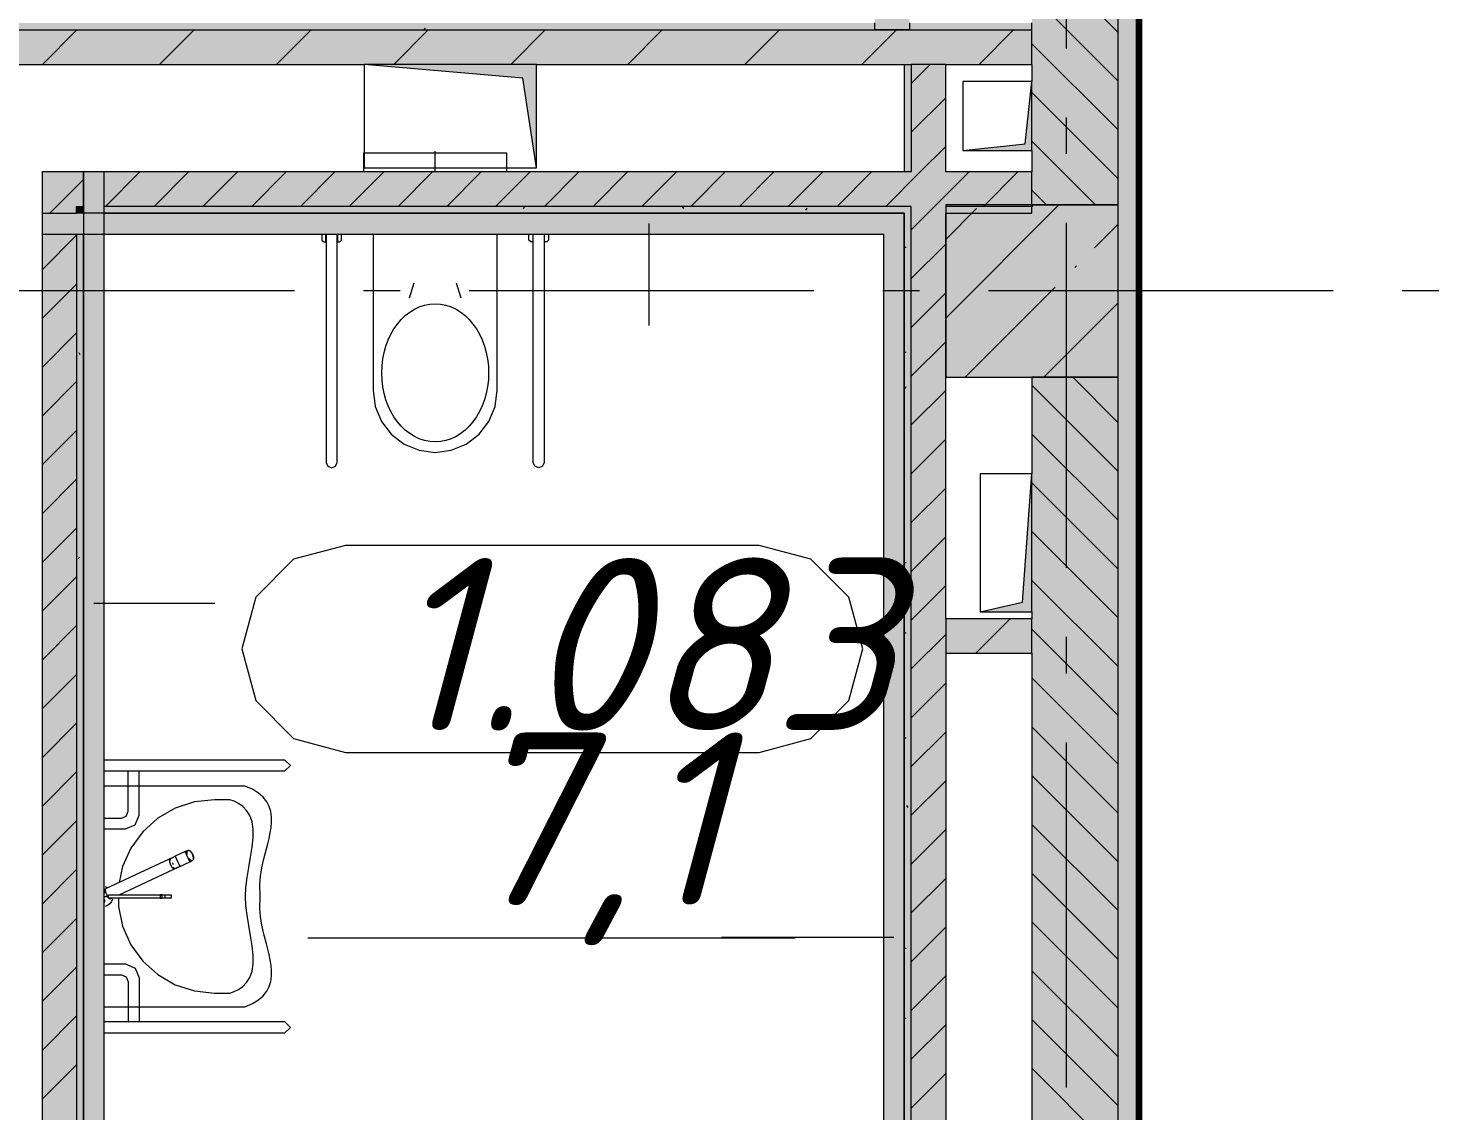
# Model space of a CAD drawing. Header units: millimetres. Extents: x -537608 to 253996, y -217170 to 186033.
# Drawn here: x -363336 to -359247, y -173976 to -170838 of the extents above; entities that cross this region are included whole.
import ezdxf

# ---------------------------------------------------------------- set-up
doc = ezdxf.new("R2010")
doc.units = ezdxf.units.MM
doc.layers.add('16) Лак 1.6м', color=160, linetype='Continuous', lineweight=90)
doc.layers.add('PDF _Геометрия', color=7, linetype='Continuous')
doc.layers.add('PDF _Текст', color=7, linetype='Continuous')
doc.layers.add('PDF _Сплошная заливка', color=7, linetype='Continuous', true_color=0xffffff)
doc.styles.add('PDF ISOCPEUR Italic', font='isocpeui.ttf')

msp = doc.modelspace()

# ---------------------------------------------------------------- hatches: boundary and pattern name
at = {"layer": 'PDF _Сплошная заливка', "transparency": 33554559}
h = msp.add_hatch(color=256, dxfattribs=at)
h.paths.add_polyline_path([(-360176.2013, -174524.6428), (-360176.2013, -171849.9895), (-360426.2024, -171849.9895), (-360426.2024, -174349.6432), (-360301.2018, -174349.6432), (-360301.2018, -174524.6428)], flags=0)
h.paths.add_polyline_path([(-360176.2013, -171349.9897), (-360178.1992, -168681.6407), (-360426.2024, -168681.6407), (-360426.2024, -171349.9897)], flags=0)
h.paths.add_polyline_path([(-360356.2055, -166919.6403), (-360176.2013, -166917.6403), (-360176.2013, -166349.6391), (-360426.2024, -166349.6391), (-360424.2044, -166917.6403), (-360416.204, -166919.6403)], flags=0)
h.paths.add_polyline_path([(-360426.2024, -165849.6392), (-360176.2013, -165849.6392), (-360179.7665, -164778.4008), (-360426.2024, -164778.4008), (-360426.2024, -165392.9318)], flags=0)
h.paths.add_polyline_path([(-360416.204, -163016.4003), (-360176.2013, -163014.3997), (-360176.2013, -162849.6375), (-360426.2024, -162849.6375), (-360424.2044, -163014.3997), (-360416.204, -163014.3997)], flags=0)
at = {"layer": 'PDF _Сплошная заливка', "true_color": 0x56bc34, "transparency": 33554559}
h = msp.add_hatch(color=85, dxfattribs=at)
h.paths.add_polyline_path([(-360176.2013, -174499.6427), (-360116.2027, -174499.6427), (-360116.2027, -168679.6406), (-360176.2013, -168679.6406), (-360176.2013, -173951.8175)], flags=0)
h.paths.add_polyline_path([(-360176.2013, -166919.6403), (-360116.2027, -166919.6403), (-360116.2027, -164776.4007), (-360176.2013, -164776.4007), (-360176.2013, -166819.4128)], flags=0)
h.paths.add_polyline_path([(-360176.2013, -163016.4003), (-360116.2027, -163016.4003), (-360116.2027, -162849.6375), (-360176.2013, -162849.6375)], flags=0)
at = {"layer": 'PDF _Сплошная заливка', "transparency": 33554559}
for points in [[(-360881.1992, -170842.8792), (-360781.1988, -170842.8792), (-360781.1988, -169094.64), (-360881.1992, -169094.64), (-360881.1992, -170822.8796)], [(-361750.2006, -170942.8797), (-360426.2024, -170942.8797), (-360426.2024, -170842.8792), (-363664.0138, -170842.8792), (-363664.0138, -170942.8797), (-361862.3352, -170942.8797)], [(-360426.2024, -171849.9895), (-360176.2013, -171849.9895), (-360176.2013, -171349.9897), (-360676.2034, -171349.9897), (-360676.2034, -171849.9895)]]:
    msp.add_hatch(color=256, dxfattribs=at).paths.add_polyline_path(points)
h = msp.add_hatch(color=256, dxfattribs=at)
h.paths.add_polyline_path([(-360781.1988, -170842.8792), (-360426.2024, -170842.8792), (-360426.2024, -170822.8796), (-360781.1988, -170822.8796)], flags=0)
h.paths.add_polyline_path([(-360881.1992, -170842.8792), (-360881.1992, -170822.8796), (-363684.0104, -170822.8796), (-363684.0104, -170842.8792), (-361750.2006, -170842.8792)], flags=0)
at = {"layer": 'PDF _Сплошная заливка', "true_color": 0xe2e2e2, "transparency": 33554559}
msp.add_hatch(color=254, dxfattribs=at).paths.add_polyline_path([(-361862.3352, -171242.8802), (-361862.3352, -170942.8797), (-362362.3373, -170942.8797), (-361902.337, -170982.8797), (-361884.4934, -171098.8559)])
at = {"layer": 'PDF _Сплошная заливка', "transparency": 33554559}
h = msp.add_hatch(color=256, dxfattribs=at)
h.paths.add_polyline_path([(-360796.2006, -174349.6432), (-360776.2039, -174349.6432), (-360776.2039, -171374.6421), (-360796.2006, -171374.6421), (-360796.2006, -173951.8175)], flags=0)
h.paths.add_polyline_path([(-360796.2006, -171254.6412), (-360776.2039, -171254.6412), (-360776.2039, -170942.8797), (-360796.2006, -170942.8797), (-360796.2006, -171098.8559)], flags=0)
h = msp.add_hatch(color=256, dxfattribs=at)
h.paths.add_polyline_path([(-360676.2034, -171354.6417), (-360426.2024, -171354.6417), (-360426.2024, -171254.6412), (-363116.1988, -171254.6412), (-363116.1988, -171354.6417), (-360776.2039, -171354.6417)], flags=0)
h.paths.add_polyline_path([(-363196.2025, -171354.6417), (-363176.2059, -171354.6417), (-363176.2059, -171254.6412), (-363196.2025, -171254.6412)], flags=0)
at = {"layer": 'PDF _Сплошная заливка', "true_color": 0xb32d2d, "transparency": 33554559}
msp.add_hatch(color=15, dxfattribs=at).paths.add_polyline_path([(-363176.2059, -174289.6424), (-363116.1988, -174289.6424), (-363116.1988, -171254.6412), (-363176.2059, -171254.6412), (-363176.2059, -173951.8175)])
at = {"layer": 'PDF _Сплошная заливка', "transparency": 33554559}
h = msp.add_hatch(color=256, dxfattribs=at)
h.paths.add_polyline_path([(-360776.2039, -171374.6421), (-360776.2039, -171354.6417), (-363116.1988, -171354.6417), (-363116.1988, -171374.6421), (-360796.2006, -171374.6421)], flags=0)
h.paths.add_polyline_path([(-360676.2034, -171374.6421), (-360426.2024, -171374.6421), (-360426.2024, -171354.6417), (-360676.2034, -171354.6417)], flags=0)
at = {"layer": 'PDF _Сплошная заливка', "true_color": 0xbce362, "transparency": 33554559}
msp.add_hatch(color=63, dxfattribs=at).paths.add_polyline_path([(-360856.1991, -171434.6418), (-360796.2006, -171434.6418), (-360796.2006, -171374.6421), (-363296.203, -171374.6421), (-363296.203, -171434.6418), (-360906.9313, -171434.6418)])

# ---------------------------------------------------------------- linework, layer by layer
at = {"layer": '16) Лак 1.6м'}
msp.add_line((-360116.2027, -168679.6406), (-360116.2027, -174439.6431), dxfattribs=at)
at = {"layer": 'PDF _Геометрия', "lineweight": 9}
for p, q in [((-360176.2013, -171349.9897), (-360176.2013, -168679.6406)), ((-360176.2013, -171349.9897), (-360176.2013, -168679.6406)), ((-360176.2013, -170850.1132), (-360426.2024, -170600.1128)), ((-360176.2013, -170991.5346), (-360426.2024, -170741.5343)), ((-360881.1992, -170842.8792), (-360881.1992, -170822.8796)), ((-360781.1988, -170822.8796), (-360781.1988, -170842.8792)), ((-360426.2024, -170842.8792), (-360426.2024, -170822.8796)), ((-363664.0138, -170842.8792), (-360881.1992, -170842.8792)), ((-363294.8165, -170942.8797), (-363194.8161, -170842.8792)), ((-362955.3989, -170942.8797), (-362855.4071, -170842.8792)), ((-362615.9899, -170942.8797), (-362515.9894, -170842.8792)), ((-362276.5809, -170942.8797), (-362176.5804, -170842.8792)), ((-361937.1719, -170942.8797), (-361837.1714, -170842.8792)), ((-361597.7542, -170942.8797), (-361497.7538, -170842.8792)), ((-361258.3452, -170942.8797), (-361158.3448, -170842.8792)), ((-360918.9362, -170942.8797), (-360818.9358, -170842.8792)), ((-360781.1988, -170842.8792), (-360881.1992, -170842.8792)), ((-360881.1992, -170842.8792), (-360781.1988, -170842.8792)), ((-360781.1988, -170842.8792), (-360426.2024, -170842.8792)), ((-360579.5272, -170942.8797), (-360479.5267, -170842.8792)), ((-360426.2024, -170942.8797), (-360426.2024, -170842.8792)), ((-360176.2013, -171132.9565), (-360426.2024, -170882.9562)), ((-363564.0133, -170942.8797), (-362362.3373, -170942.8797)), ((-361862.3352, -170942.8797), (-360796.2006, -170942.8797)), ((-360796.2006, -170942.8797), (-360776.2039, -170942.8797)), ((-360796.2006, -170942.8797), (-360796.2006, -171254.6412)), ((-360776.2039, -170998.1363), (-360720.9419, -170942.8797)), ((-360776.2039, -170942.8797), (-360776.2039, -171254.6412)), ((-360676.2034, -170942.8797), (-360776.2039, -170942.8797)), ((-360676.2034, -171254.6412), (-360676.2034, -170942.8797)), ((-360676.2034, -170942.8797), (-360426.2024, -170942.8797)), ((-360426.2024, -170942.8797), (-360426.2024, -170992.8799)), ((-360176.2013, -171274.378), (-360426.2024, -171024.3774)), ((-360776.2039, -171139.5577), (-360676.2034, -171039.5581)), ((-360749.8604, -171254.6412), (-360676.2034, -171180.9793)), ((-360242.0128, -171349.9897), (-360426.2024, -171165.7988)), ((-360426.2024, -171192.88), (-360426.2024, -171254.6412)), ((-363296.203, -171255.3948), (-363295.4451, -171254.6412)), ((-363196.2025, -171254.6412), (-363296.203, -171254.6412)), ((-363296.203, -171254.6412), (-363296.203, -171374.6421)), ((-363176.2059, -171254.6412), (-363196.2025, -171254.6412)), ((-363176.2059, -171254.6412), (-363196.2025, -171254.6412)), ((-363196.2025, -171296.8171), (-363176.2059, -171276.8159)), ((-363116.1988, -171254.6412), (-363176.2059, -171254.6412)), ((-363176.2059, -171354.6417), (-363176.2059, -171254.6412)), ((-363176.2059, -171254.6412), (-363176.2059, -171354.6417)), ((-360796.2006, -171254.6412), (-363116.1988, -171254.6412)), ((-363116.1988, -171354.6417), (-363116.1988, -171254.6412)), ((-363112.6077, -171354.6417), (-363012.6072, -171254.6412)), ((-362971.1843, -171354.6417), (-362871.1839, -171254.6412)), ((-362829.761, -171354.6417), (-362729.7606, -171254.6412)), ((-362688.3378, -171354.6417), (-362588.3459, -171254.6412)), ((-362546.9231, -171354.6417), (-362446.9227, -171254.6412)), ((-362405.4998, -171354.6417), (-362305.4993, -171254.6412)), ((-362264.0765, -171354.6417), (-362164.076, -171254.6412)), ((-362122.6532, -171354.6417), (-362022.6528, -171254.6412)), ((-361981.2385, -171354.6417), (-361881.2381, -171254.6412)), ((-361839.8152, -171354.6417), (-361739.8148, -171254.6412)), ((-361698.3919, -171354.6417), (-361598.3915, -171254.6412)), ((-361556.9686, -171354.6417), (-361456.9682, -171254.6412)), ((-361415.5454, -171354.6417), (-361315.5535, -171254.6412)), ((-361274.1307, -171354.6417), (-361174.1303, -171254.6412)), ((-361132.7073, -171354.6417), (-361032.7069, -171254.6412)), ((-360991.2841, -171354.6417), (-360891.2836, -171254.6412)), ((-360849.8608, -171354.6417), (-360749.8604, -171254.6412)), ((-360776.2039, -171254.6412), (-360796.2006, -171254.6412)), ((-360708.4461, -171354.6417), (-360608.4457, -171254.6412)), ((-360426.2024, -171254.6412), (-360676.2034, -171254.6412)), ((-360567.0228, -171354.6417), (-360467.0224, -171254.6412)), ((-360426.2024, -171349.9897), (-360426.2024, -171254.6412)), ((-363274.0276, -171374.6421), (-363196.2025, -171296.8171)), ((-360383.4361, -171349.9897), (-360426.2024, -171307.2199)), ((-363196.2025, -171374.6421), (-363196.2025, -171354.6417)), ((-363196.2025, -171354.6417), (-363176.2059, -171354.6417)), ((-363176.2059, -171354.6417), (-363176.2059, -171374.6421)), ((-363176.2059, -171354.6417), (-363176.2059, -171374.6421)), ((-360776.2039, -171354.6417), (-363116.1988, -171354.6417)), ((-363116.1988, -171374.6421), (-363116.1988, -171354.6417)), ((-360776.2039, -171422.4008), (-360708.4461, -171354.6417)), ((-360776.2039, -171374.6421), (-360776.2039, -171354.6417)), ((-360676.2034, -171678.3018), (-360347.8865, -171349.9897)), ((-360426.2024, -171349.9897), (-360676.2034, -171349.9897)), ((-360676.2034, -171349.9897), (-360676.2034, -171849.9895)), ((-360426.2024, -171354.6417), (-360676.2034, -171354.6417)), ((-360676.2034, -171354.6417), (-360676.2034, -171374.6421)), ((-360426.2024, -171354.6417), (-360426.2024, -171349.9897)), ((-360426.2024, -171349.9897), (-360176.2013, -171349.9897)), ((-360176.2013, -171349.9897), (-360426.2024, -171349.9897)), ((-360426.2024, -171374.6421), (-360426.2024, -171354.6417)), ((-360425.901, -171354.9423), (-360423.5758, -171352.6163)), ((-360176.2013, -171849.9895), (-360176.2013, -171349.9897)), ((-360176.2013, -171849.9895), (-360176.2013, -171349.9897)), ((-363296.203, -171374.6421), (-363296.203, -171434.6418)), ((-363296.203, -171374.6421), (-363196.2025, -171374.6421)), ((-363176.2059, -171374.6421), (-363196.2025, -171374.6421)), ((-363116.1988, -171374.6421), (-363176.2059, -171374.6421)), ((-363176.2059, -171374.6421), (-363176.2059, -171435.1399)), ((-360796.2006, -171374.6421), (-363116.1988, -171374.6421)), ((-363116.1988, -171374.6421), (-360796.2006, -171374.6421)), ((-363116.1988, -174289.6424), (-363116.1988, -171374.6421)), ((-360796.2006, -171434.6418), (-360796.2006, -171374.6421)), ((-360796.2006, -171374.6421), (-360796.2006, -171434.6418)), ((-360776.2039, -174349.6432), (-360776.2039, -171374.6421)), ((-360676.2034, -171450.2033), (-360586.9592, -171360.9622)), ((-360676.2034, -172549.6175), (-360676.2034, -171374.6421)), ((-360676.2034, -171374.6421), (-360426.2024, -171374.6421)), ((-363296.203, -171434.6418), (-363296.203, -174349.6432)), ((-363296.203, -171434.6418), (-363196.2025, -171434.6418)), ((-363296.203, -171538.2374), (-363196.2025, -171438.2382)), ((-363196.2025, -171434.6418), (-363196.2025, -171435.1399)), ((-363196.2025, -171434.6418), (-363176.2059, -171434.6418)), ((-363196.2025, -171435.1399), (-363196.2025, -171455.1395)), ((-363176.2059, -171435.1399), (-363176.2059, -171434.6418)), ((-363176.2059, -171434.6418), (-360856.1991, -171434.6418)), ((-363176.2059, -171455.1395), (-363176.2059, -171435.1399)), ((-363176.2059, -171435.1399), (-363176.2059, -174289.6424)), ((-361536.8858, -171404.6411), (-361536.8858, -171700.0095)), ((-360856.1991, -171434.6418), (-360856.1991, -174289.6424)), ((-360796.2006, -174349.6432), (-360796.2006, -171434.6418)), ((-360796.2006, -171434.6418), (-360796.2006, -174349.6432)), ((-360244.8116, -171475.0115), (-360176.2013, -171406.4001)), ((-363196.2025, -171455.1395), (-363196.2025, -174349.6432)), ((-363176.2059, -174289.6424), (-363176.2059, -171455.1395)), ((-360776.2039, -171563.8222), (-360676.2034, -171463.8226)), ((-360301.8391, -171532.0355), (-360297.094, -171527.2952)), ((-363296.203, -171679.6593), (-363196.2025, -171579.6589)), ((-360619.7875, -171849.9895), (-360358.8579, -171589.0608)), ((-360776.2039, -171705.2429), (-360676.2034, -171605.2437)), ((-360391.6948, -171849.9895), (-360176.2013, -171634.4994)), ((-363296.203, -171821.0804), (-363196.2025, -171721.0803)), ((-360776.2039, -171846.6653), (-360676.2034, -171746.6651)), ((-363296.203, -171962.5018), (-363196.2025, -171862.503)), ((-360776.2039, -171988.087), (-360676.2034, -171888.0865)), ((-360676.2034, -171849.9895), (-360426.2024, -171849.9895)), ((-360176.2013, -171849.9895), (-360426.2024, -171849.9895)), ((-360426.2024, -171849.9895), (-360426.2024, -172129.6174)), ((-360426.2024, -171849.9895), (-360176.2013, -171849.9895)), ((-360176.2013, -172122.9066), (-360426.2024, -171872.9066)), ((-360176.2013, -171981.4839), (-360307.6952, -171849.9895)), ((-360176.2013, -174499.6427), (-360176.2013, -171849.9895)), ((-360176.2013, -174499.6427), (-360176.2013, -171849.9895)), ((-363296.203, -172103.9235), (-363196.2025, -172003.9236)), ((-360776.2039, -172129.5071), (-360676.2034, -172029.5082)), ((-360176.2013, -172264.3283), (-360426.2024, -172014.3278)), ((-363296.203, -172245.3452), (-363196.2025, -172145.3448)), ((-360776.2039, -172270.9299), (-360676.2034, -172170.9294)), ((-360176.2013, -172405.749), (-360426.2024, -172155.7489)), ((-363296.203, -172386.7663), (-363196.2025, -172286.7659)), ((-360176.2013, -172547.1701), (-360426.2024, -172297.1706)), ((-360776.2039, -172412.3515), (-360676.2034, -172312.3511)), ((-363296.203, -172528.1874), (-363196.2025, -172428.1881)), ((-360776.2039, -172553.7715), (-360676.2034, -172453.7716)), ((-360176.2013, -172688.5928), (-360426.2024, -172438.5922)), ((-363146.2023, -172504.8301), (-362795.3654, -172504.8301)), ((-360426.2024, -172529.617), (-360426.2024, -172549.6175)), ((-363296.203, -172669.6097), (-363196.2025, -172569.6092)), ((-360426.2024, -172549.6175), (-360676.2034, -172549.6175)), ((-360676.2034, -172549.6175), (-360676.2034, -172649.6179)), ((-360589.2069, -172649.6179), (-360489.2064, -172549.6175)), ((-360426.2024, -172649.6179), (-360426.2024, -172549.6175)), ((-360176.2013, -172830.0134), (-360426.2024, -172580.0134)), ((-360776.2039, -172695.1932), (-360676.2034, -172595.1939)), ((-360676.2034, -172649.6179), (-360676.2034, -174349.6432)), ((-360676.2034, -172649.6179), (-360426.2024, -172649.6179)), ((-360426.2024, -172649.6179), (-360426.2024, -174349.6432)), ((-363296.203, -172811.0308), (-363196.2025, -172711.0303)), ((-360776.2039, -172836.616), (-360676.2034, -172736.6156)), ((-360176.2013, -172971.4346), (-360426.2024, -172721.4351)), ((-363296.203, -172952.452), (-363196.2025, -172852.4515)), ((-360176.2013, -173112.8557), (-360426.2024, -172862.8557)), ((-360776.2039, -172978.0366), (-360676.2034, -172878.0361)), ((-363296.203, -173093.8731), (-363196.2025, -172993.8737)), ((-360776.2039, -173119.4577), (-360676.2034, -173019.4573)), ((-360176.2013, -173254.2779), (-360426.2024, -173004.2779)), ((-363296.203, -173235.2953), (-363196.2025, -173135.2949)), ((-360176.2013, -173395.699), (-360426.2024, -173145.6996)), ((-360776.2039, -173260.8789), (-360676.2034, -173160.879)), ((-363296.203, -173376.7165), (-363196.2025, -173276.716)), ((-360776.2039, -173402.3011), (-360676.2034, -173302.3007)), ((-360176.2013, -173537.1202), (-360426.2024, -173287.1201)), ((-363296.203, -173518.1382), (-363196.2025, -173418.1377)), ((-360776.2039, -173543.7223), (-360676.2034, -173443.7218)), ((-360176.2013, -173678.5414), (-360426.2024, -173428.5413)), ((-360826.2041, -173474.1398), (-361326.1977, -173474.1398)), ((-363296.203, -173659.5582), (-363196.2025, -173559.5594)), ((-360776.2039, -173685.1434), (-360676.2034, -173585.1429)), ((-360176.2013, -173819.9635), (-360426.2024, -173569.9641)), ((-363296.203, -173800.9809), (-363196.2025, -173700.9805)), ((-360776.2039, -173826.5645), (-360676.2034, -173726.5652)), ((-360176.2013, -173961.3847), (-360426.2024, -173711.3846)), ((-363296.203, -173942.4026), (-363196.2025, -173842.4022)), ((-360176.2013, -174102.8058), (-360426.2024, -173852.8058)), ((-360776.2039, -173967.9867), (-360676.2034, -173867.9863))]:
    msp.add_line(p, q, dxfattribs=at)
at = {"layer": 'PDF _Геометрия', "color": 253, "lineweight": 9, "true_color": 0xaaaaaa}
for p, q in [((-360326.2019, -170896.7314), (-360326.2019, -169896.731)), ((-361862.3352, -170942.8797), (-362362.3373, -170942.8797)), ((-362362.3373, -170942.8797), (-362362.3373, -171242.8802)), ((-361902.337, -170982.8797), (-362362.3373, -170942.8797)), ((-361862.3352, -171242.8802), (-361862.3352, -170942.8797)), ((-361862.3352, -171242.8802), (-361902.337, -170982.8797)), ((-360426.2024, -170992.8799), (-360626.2032, -170992.8799)), ((-360626.2032, -170992.8799), (-360626.2032, -171192.88)), ((-360446.199, -171172.8796), (-360426.2024, -170992.8799)), ((-360426.2024, -171192.88), (-360426.2024, -170992.8799)), ((-360326.2019, -171202.5648), (-360326.2019, -171096.7323)), ((-362156.2738, -171254.6412), (-362156.2738, -171194.3419)), ((-360626.2032, -171192.88), (-360446.199, -171172.8796)), ((-360626.2032, -171192.88), (-360426.2024, -171192.88)), ((-361948.2725, -171200.6411), (-362364.275, -171200.6411)), ((-362364.275, -171200.6411), (-362364.275, -171254.6412)), ((-361948.2725, -171254.6412), (-361948.2725, -171200.6411)), ((-362362.3373, -171242.8802), (-361862.3352, -171242.8802)), ((-362484.5219, -171434.6418), (-362484.5219, -171452.6412)), ((-362473.3179, -171457.6417), (-362473.3179, -171434.6418)), ((-362472.3189, -171434.6418), (-362472.3189, -172096.6417)), ((-362440.3174, -172096.6417), (-362440.3174, -171434.6418)), ((-362439.3184, -171434.6418), (-362439.3184, -171457.6417)), ((-362428.123, -171452.6412), (-362428.123, -171434.6418)), ((-362336.278, -171434.6418), (-362336.278, -171887.7189)), ((-361976.2781, -171887.7189), (-361976.2781, -171434.6418)), ((-361884.4589, -171452.6412), (-361884.4589, -171434.6418)), ((-361873.2635, -171434.6418), (-361873.2635, -171457.6417)), ((-361872.2646, -172096.6417), (-361872.2646, -171434.6418)), ((-361840.263, -171434.6418), (-361840.263, -172096.6417)), ((-361839.2641, -171457.6417), (-361839.2641, -171434.6418)), ((-361828.0601, -171434.6418), (-361828.0601, -171452.6412)), ((-360326.2019, -172402.5658), (-360326.2019, -171402.5643)), ((-362484.5219, -171452.6412), (-362479.5184, -171457.6417)), ((-362479.5184, -171457.6417), (-362473.3179, -171457.6417)), ((-362439.3184, -171457.6417), (-362433.1179, -171457.6417)), ((-362433.1179, -171457.6417), (-362428.123, -171452.6412)), ((-361879.464, -171457.6417), (-361884.4589, -171452.6412)), ((-361873.2635, -171457.6417), (-361879.464, -171457.6417)), ((-361833.0636, -171457.6417), (-361839.2641, -171457.6417)), ((-361828.0601, -171452.6412), (-361833.0636, -171457.6417)), ((-362564.0262, -171599.6415), (-363564.0305, -171599.6415)), ((-362258.1946, -171599.6415), (-362364.0339, -171599.6415)), ((-362218.0119, -171576.8659), (-362231.2741, -171620.9141)), ((-362081.282, -171620.9141), (-362094.5356, -171576.8659)), ((-361058.1979, -171599.6415), (-362058.1938, -171599.6415)), ((-360752.3664, -171599.6415), (-360858.197, -171599.6415)), ((-359552.361, -171599.6415), (-360552.3655, -171599.6415)), ((-359246.5295, -171599.6415), (-359352.3602, -171599.6415)), ((-362336.278, -171887.7189), (-362330.1377, -171934.3057)), ((-361982.4097, -171934.3057), (-361976.2781, -171887.7189)), ((-362330.1377, -171934.3057), (-362312.1563, -171977.7189)), ((-362000.3912, -171977.7189), (-361982.4097, -171934.3057)), ((-362312.1563, -171977.7189), (-362283.5564, -172014.9989)), ((-362028.991, -172014.9989), (-362000.3912, -171977.7189)), ((-362283.5564, -172014.9989), (-362246.2758, -172043.6037)), ((-362246.2758, -172043.6037), (-362202.8637, -172061.5851)), ((-362109.6838, -172061.5851), (-362066.2716, -172043.6037)), ((-362066.2716, -172043.6037), (-362028.991, -172014.9989)), ((-362202.8637, -172061.5851), (-362156.2738, -172067.7194)), ((-362156.2738, -172067.7194), (-362109.6838, -172061.5851)), ((-362472.3189, -172096.6417), (-362467.6341, -172107.9555)), ((-362467.6341, -172107.9555), (-362456.3181, -172112.6419)), ((-362456.3181, -172112.6419), (-362445.0022, -172107.9555)), ((-362445.0022, -172107.9555), (-362440.3174, -172096.6417)), ((-361867.5711, -172107.9555), (-361872.2646, -172096.6417)), ((-361856.2638, -172112.6419), (-361867.5711, -172107.9555)), ((-361844.9479, -172107.9555), (-361856.2638, -172112.6419)), ((-361840.263, -172096.6417), (-361844.9479, -172107.9555)), ((-360426.2024, -172129.6174), (-360576.203, -172129.6174)), ((-360576.203, -172129.6174), (-360576.203, -172529.617)), ((-360453.6999, -172502.1173), (-360426.2024, -172129.6174)), ((-360426.2024, -172529.617), (-360426.2024, -172129.6174)), ((-362416.721, -172337.0255), (-362566.7217, -172377.2174)), ((-361216.7243, -172337.0255), (-362416.721, -172337.0255)), ((-361066.7236, -172377.2174), (-361216.7243, -172337.0255)), ((-362566.7217, -172377.2174), (-362676.5309, -172487.0251)), ((-360956.9143, -172487.0251), (-361066.7236, -172377.2174)), ((-362676.5309, -172487.0251), (-362716.7223, -172637.0258)), ((-360916.723, -172637.0258), (-360956.9143, -172487.0251)), ((-360576.203, -172529.617), (-360453.6999, -172502.1173)), ((-360576.203, -172529.617), (-360426.2024, -172529.617)), ((-360326.2019, -172708.3984), (-360326.2019, -172602.5656)), ((-362716.7223, -172637.0258), (-362676.5309, -172787.0254)), ((-360956.9143, -172787.0254), (-360916.723, -172637.0258)), ((-362676.5309, -172787.0254), (-362566.7217, -172896.8336)), ((-361066.7236, -172896.8336), (-360956.9143, -172787.0254)), ((-362566.7217, -172896.8336), (-362416.721, -172937.0261)), ((-361216.7243, -172937.0261), (-361066.7236, -172896.8336)), ((-360326.2019, -173908.3994), (-360326.2019, -172908.3993)), ((-362416.721, -172937.0261), (-361216.7243, -172937.0261)), ((-362591.9887, -172959.3371), (-363116.1988, -172959.3371)), ((-363116.1988, -172990.9511), (-362591.9887, -172990.9511)), ((-363046.0469, -173107.4173), (-363046.0469, -172990.9511)), ((-363014.1745, -173118.9798), (-363014.1745, -172990.9511)), ((-362576.186, -172975.1441), (-362591.9887, -172959.3371)), ((-362591.9887, -172990.9511), (-362576.186, -172975.1441)), ((-362708.2224, -173034.6421), (-363116.1988, -173034.6421)), ((-362686.4001, -173044.121), (-362708.2224, -173034.6421)), ((-362796.2008, -173074.6429), (-362854.4167, -173080.7605)), ((-362751.204, -173074.6429), (-362796.2008, -173074.6429)), ((-362739.0269, -173078.8751), (-362751.204, -173074.6429)), ((-362668.7717, -173054.9402), (-362686.4001, -173044.121)), ((-362654.9755, -173066.9429), (-362668.7717, -173054.9402)), ((-362644.6328, -173079.9672), (-362654.9755, -173066.9429)), ((-363051.9115, -173121.559), (-363046.0469, -173107.4173)), ((-362910.0921, -173098.8497), (-362960.7813, -173128.118)), ((-362854.4167, -173080.7605), (-362910.0921, -173098.8497)), ((-362726.4451, -173085.2419), (-362739.0269, -173078.8751)), ((-362714.2335, -173094.0432), (-362726.4451, -173085.2419)), ((-362703.1328, -173105.5728), (-362714.2335, -173094.0432)), ((-362693.9182, -173120.1294), (-362703.1328, -173105.5728)), ((-362637.373, -173093.8538), (-362644.6328, -173079.9672)), ((-362632.8259, -173108.4422), (-362637.373, -173093.8538)), ((-362630.6299, -173123.5753), (-362632.8259, -173108.4422)), ((-363116.1988, -173127.4178), (-363066.0522, -173127.4178)), ((-363066.0522, -173127.4178), (-363051.9115, -173121.559)), ((-363054.1765, -173158.9795), (-363025.8866, -173147.2642)), ((-363025.8866, -173147.2642), (-363014.1745, -173118.9798)), ((-362960.7813, -173128.118), (-363004.2795, -173167.2856)), ((-362687.3387, -173138.0076), (-362693.9182, -173120.1294)), ((-362684.1438, -173159.4909), (-362687.3387, -173138.0076)), ((-362634.3589, -173170.6302), (-362631.7581, -173154.8292)), ((-362631.7581, -173154.8292), (-362630.3975, -173139.0894)), ((-362630.3975, -173139.0894), (-362630.6299, -173123.5753)), ((-363116.1988, -173158.9795), (-363054.1765, -173158.9795)), ((-363004.2795, -173167.2856), (-363038.6924, -173214.6415)), ((-362687.1321, -173211.7544), (-362684.3677, -173184.3634)), ((-362684.3677, -173184.3634), (-362684.1438, -173159.4909)), ((-362641.7306, -173201.7846), (-362637.8036, -173186.3349)), ((-362637.8036, -173186.3349), (-362634.3589, -173170.6302)), ((-363038.6924, -173214.6415), (-363062.4954, -173268.1187)), ((-362918.8762, -173242.5658), (-362909.9199, -173238.3902)), ((-362909.9199, -173238.3902), (-362918.8762, -173242.5658)), ((-362880.9066, -173224.8616), (-362909.9199, -173238.3902)), ((-362909.9199, -173238.3902), (-362909.0673, -173240.0604)), ((-362880.9066, -173224.8616), (-362876.0668, -173222.6058)), ((-362876.0668, -173222.6058), (-362880.9066, -173224.8616)), ((-362880.2349, -173226.6222), (-362880.9066, -173224.8616)), ((-362876.2563, -173224.7631), (-362876.7816, -173229.0033)), ((-362876.7816, -173229.0033), (-362876.2132, -173233.2672)), ((-362876.7557, -173227.5533), (-362876.4457, -173225.4375)), ((-362876.7299, -173229.9582), (-362876.7557, -173227.5533)), ((-362876.3596, -173232.5692), (-362876.7299, -173229.9582)), ((-362876.4457, -173225.4375), (-362875.817, -173223.6844)), ((-362873.6641, -173221.4846), (-362876.2563, -173224.7631)), ((-362876.0668, -173222.6058), (-362873.6641, -173221.4846)), ((-362873.6641, -173221.4846), (-362876.0668, -173222.6058)), ((-362875.817, -173223.6844), (-362874.8784, -173222.3518)), ((-362874.8784, -173222.3518), (-362873.6641, -173221.4846)), ((-362873.6641, -173221.4846), (-362872.2259, -173221.1154)), ((-362869.5132, -173221.5972), (-362873.6641, -173221.4846)), ((-362872.2259, -173221.1154), (-362870.5983, -173221.2527)), ((-362870.5983, -173221.2527), (-362868.8501, -173221.8953)), ((-362865.9393, -173223.9013), (-362869.5132, -173221.5972)), ((-362868.8501, -173221.8953), (-362867.033, -173223.0191)), ((-362867.033, -173223.0191), (-362865.2073, -173224.5871)), ((-362862.9768, -173227.1367), (-362865.9393, -173223.9013)), ((-362865.2073, -173224.5871), (-362863.4418, -173226.5446)), ((-362863.4418, -173226.5446), (-362861.7884, -173228.8252)), ((-362860.643, -173230.7451), (-362862.9768, -173227.1367)), ((-362861.7884, -173228.8252), (-362860.3158, -173231.3533)), ((-362858.8001, -173234.6936), (-362860.643, -173230.7451)), ((-362860.3158, -173231.3533), (-362859.0585, -173234.0402)), ((-362859.0585, -173234.0402), (-362858.0767, -173236.7959)), ((-362857.5342, -173238.8186), (-362858.8001, -173234.6936)), ((-362858.0767, -173236.7959), (-362857.3878, -173239.5259)), ((-362856.9744, -173243.0922), (-362857.5342, -173238.8186)), ((-362857.3878, -173239.5259), (-362857.0261, -173242.1369)), ((-362691.4983, -173240.7541), (-362687.1321, -173211.7544)), ((-362652.9862, -173245.1726), (-362649.5759, -173231.2871)), ((-362649.5759, -173231.2871), (-362645.7781, -173216.8176)), ((-362645.7781, -173216.8176), (-362641.7306, -173201.7846)), ((-362927.3846, -173246.5359), (-363112.1512, -173332.6918)), ((-363072.4593, -173349.6414), (-362913.8038, -173275.6611)), ((-363062.4954, -173268.1187), (-363072.313, -173314.2765)), ((-362927.3846, -173246.5359), (-362918.8762, -173242.5658)), ((-362918.8762, -173242.5658), (-362927.3846, -173246.5359)), ((-362925.1025, -173247.5381), (-362927.3846, -173246.5359)), ((-362922.6654, -173250.4004), (-362925.1025, -173247.5381)), ((-362918.3595, -173257.6495), (-362916.5251, -173261.5915)), ((-362905.2867, -173271.6894), (-362913.8038, -173275.6611)), ((-362913.8038, -173275.6611), (-362905.2867, -173271.6894)), ((-362913.8038, -173275.6611), (-362913.1062, -173273.2778)), ((-362913.1062, -173273.2778), (-362913.7177, -173269.593)), ((-362896.339, -173267.5153), (-362905.2867, -173271.6894)), ((-362905.2867, -173271.6894), (-362896.339, -173267.5153)), ((-362897.0624, -173265.7984), (-362896.339, -173267.5153)), ((-362896.339, -173267.5153), (-362867.3258, -173253.9851)), ((-362870.3055, -173245.5509), (-362871.959, -173243.2699)), ((-362870.7705, -173244.9556), (-362867.8253, -173248.1754)), ((-362868.5401, -173247.5095), (-362870.3055, -173245.5509)), ((-362866.723, -173249.0764), (-362868.5401, -173247.5095)), ((-362867.3258, -173253.9851), (-362868.2386, -173252.3494)), ((-362867.8253, -173248.1754), (-362864.2514, -173250.4919)), ((-362862.4859, -173251.7304), (-362867.3258, -173253.9851)), ((-362867.3258, -173253.9851), (-362862.4859, -173251.7304)), ((-362864.8973, -173250.2002), (-362866.723, -173249.0764)), ((-362863.1491, -173250.8429), (-362864.8973, -173250.2002)), ((-362864.2514, -173250.4919), (-362860.0833, -173250.6103)), ((-362861.5301, -173250.9812), (-362863.1491, -173250.8429)), ((-362860.0833, -173250.6103), (-362862.4859, -173251.7304)), ((-362862.4859, -173251.7304), (-362860.0833, -173250.6103)), ((-362860.0833, -173250.6103), (-362861.5301, -173250.9812)), ((-362860.0833, -173250.6103), (-362857.4997, -173247.3416)), ((-362858.8776, -173249.7438), (-362860.0833, -173250.6103)), ((-362857.9389, -173248.4111), (-362858.8776, -173249.7438)), ((-362857.3016, -173246.6581), (-362857.9389, -173248.4111)), ((-362857.4997, -173247.3416), (-362856.9744, -173243.0922)), ((-362856.9916, -173244.5423), (-362857.3016, -173246.6581)), ((-362857.0261, -173242.1369), (-362856.9916, -173244.5423)), ((-362701.2727, -173299.9431), (-362696.519, -173270.4541)), ((-362696.519, -173270.4541), (-362691.4983, -173240.7541)), ((-362660.7024, -173283.9817), (-362658.5667, -173271.4564)), ((-362658.5667, -173271.4564), (-362655.9918, -173258.5408)), ((-362655.9918, -173258.5408), (-362652.9862, -173245.1726)), ((-362704.8122, -173328.3095), (-362701.2727, -173299.9431)), ((-362664.4658, -173331.5125), (-362664.2763, -173319.886)), ((-362664.2763, -173319.886), (-362663.5701, -173308.1319)), ((-362663.5701, -173308.1319), (-362662.3731, -173296.1863)), ((-362662.3731, -173296.1863), (-362660.7024, -173283.9817)), ((-363116.1988, -173354.6422), (-363103.3327, -173354.6422)), ((-363114.7089, -173337.8039), (-363115.8974, -173336.2501)), ((-363115.8974, -173346.8571), (-363114.7089, -173345.3038)), ((-363114.7089, -173363.9806), (-363115.8974, -173362.4273)), ((-363113.9597, -173339.6135), (-363114.7089, -173337.8039)), ((-363114.7089, -173345.3038), (-363113.9597, -173343.4953)), ((-363113.7014, -173341.5539), (-363113.9597, -173339.6135)), ((-363113.9597, -173343.4953), (-363113.7014, -173341.5539)), ((-363113.4343, -173325.6645), (-363106.2004, -173328.6614)), ((-363112.8746, -173334.2268), (-363112.6335, -173333.2203)), ((-363112.8574, -173335.6769), (-363112.8746, -173334.2268)), ((-363112.5818, -173337.5225), (-363112.8574, -173335.6769)), ((-363112.6335, -173333.2203), (-363112.1512, -173332.6918)), ((-363112.0651, -173339.6975), (-363112.5818, -173337.5225)), ((-363112.1512, -173332.6918), (-363111.4278, -173332.6594)), ((-363111.3158, -173342.1314), (-363112.0651, -173339.6975)), ((-363111.4278, -173332.6594), (-363110.5063, -173333.1234)), ((-363110.3685, -173344.7386), (-363111.3158, -173342.1314)), ((-363109.249, -173347.432), (-363110.3685, -173344.7386)), ((-363107.9917, -173350.1189), (-363109.249, -173347.432)), ((-363106.6483, -173352.7088), (-363107.9917, -173350.1189)), ((-363105.2618, -173355.1126), (-363106.6483, -173352.7088)), ((-363103.8838, -173357.2494), (-363105.2618, -173355.1126)), ((-363103.3327, -173349.6414), (-362953.3751, -173349.6414)), ((-363103.3327, -173359.6424), (-363103.3327, -173349.6414)), ((-362953.3751, -173359.6424), (-363103.3327, -173359.6424)), ((-363101.3089, -173360.4396), (-363102.5491, -173359.045)), ((-363100.2066, -173361.3853), (-363101.3089, -173360.4396)), ((-363099.2852, -173361.8492), (-363100.2066, -173361.3853)), ((-363098.5704, -173361.8169), (-363099.2852, -173361.8492)), ((-363098.5704, -173361.8169), (-363093.9028, -173359.6424)), ((-363098.0795, -173361.2873), (-363098.5704, -173361.8169)), ((-363097.8384, -173360.2808), (-363098.0795, -173361.2873)), ((-363092.2234, -173362.4069), (-363095.2204, -173369.6429)), ((-363074.6726, -173359.6424), (-363074.6726, -173383.9105)), ((-362953.3751, -173349.6414), (-362953.3751, -173359.6424)), ((-362947.4674, -173349.6414), (-362953.3751, -173349.6414)), ((-362953.3751, -173349.6414), (-362950.938, -173349.6414)), ((-362953.3751, -173359.6424), (-362947.4674, -173359.6424)), ((-362950.938, -173359.6424), (-362953.3751, -173359.6424)), ((-362950.938, -173349.6414), (-362948.94, -173349.6414)), ((-362948.94, -173359.6424), (-362950.938, -173359.6424)), ((-362948.94, -173349.6414), (-362947.4674, -173349.6414)), ((-362947.4674, -173359.6424), (-362948.94, -173359.6424)), ((-362947.4674, -173359.6424), (-362947.4674, -173349.6414)), ((-362947.4674, -173349.6414), (-362939.424, -173349.6414)), ((-362939.424, -173359.6424), (-362947.4674, -173359.6424)), ((-362939.424, -173349.6414), (-362921.3477, -173349.6414)), ((-362939.424, -173359.6424), (-362939.424, -173349.6414)), ((-362921.3477, -173359.6424), (-362939.424, -173359.6424)), ((-362921.3477, -173349.6414), (-362921.3477, -173359.6424)), ((-362706.1986, -173354.6422), (-362704.8122, -173328.3095)), ((-362704.8122, -173380.9761), (-362706.1986, -173354.6422)), ((-362664.1299, -173343.076), (-362664.4658, -173331.5125)), ((-362663.2515, -173354.6422), (-362664.1299, -173343.076)), ((-362664.1299, -173366.209), (-362663.2515, -173354.6422)), ((-363115.8974, -173373.0338), (-363114.7089, -173371.4805)), ((-363113.9597, -173365.7896), (-363114.7089, -173363.9806)), ((-363114.7089, -173371.4805), (-363113.9597, -173369.6715)), ((-363113.7014, -173367.7311), (-363113.9597, -173365.7896)), ((-363113.9597, -173369.6715), (-363113.7014, -173367.7311)), ((-363106.2004, -173380.623), (-363113.4343, -173383.6199)), ((-363099.9913, -173375.8553), (-363106.2004, -173380.623)), ((-363095.2204, -173369.6429), (-363099.9913, -173375.8553)), ((-363074.6726, -173383.9105), (-363062.4954, -173441.1673)), ((-362701.2727, -173409.3423), (-362704.8122, -173380.9761)), ((-362664.4658, -173377.7736), (-362664.1299, -173366.209)), ((-362664.2763, -173389.3995), (-362664.4658, -173377.7736)), ((-362663.5701, -173401.1525), (-362664.2763, -173389.3995)), ((-362662.3731, -173413.0987), (-362663.5701, -173401.1525)), ((-363062.4954, -173441.1673), (-363038.6924, -173494.6424)), ((-362696.519, -173438.8308), (-362701.2727, -173409.3423)), ((-362691.4983, -173468.5308), (-362696.519, -173438.8308)), ((-362660.7024, -173425.3022), (-362662.3731, -173413.0987)), ((-362658.5667, -173437.8286), (-362660.7024, -173425.3022)), ((-362655.9918, -173450.7431), (-362658.5667, -173437.8286)), ((-362687.1321, -173497.5316), (-362691.4983, -173468.5308)), ((-362652.9862, -173464.1114), (-362655.9918, -173450.7431)), ((-362649.5759, -173477.9979), (-362652.9862, -173464.1114)), ((-362645.7781, -173492.4669), (-362649.5759, -173477.9979)), ((-362525.7638, -173475.0596), (-361112.8485, -173475.0596)), ((-363038.6924, -173494.6424), (-363004.2795, -173541.9988)), ((-362684.3677, -173524.9226), (-362687.1321, -173497.5316)), ((-362684.1438, -173549.7936), (-362684.3677, -173524.9226)), ((-362641.7306, -173507.5004), (-362645.7781, -173492.4669)), ((-362637.8036, -173522.9495), (-362641.7306, -173507.5004)), ((-362634.3589, -173538.6552), (-362637.8036, -173522.9495)), ((-363116.1988, -173550.4599), (-363054.1765, -173550.4599)), ((-363054.1765, -173550.4599), (-363025.8866, -173562.1752)), ((-363025.8866, -173562.1752), (-363014.1745, -173590.4596)), ((-363004.2795, -173541.9988), (-362960.7813, -173581.1675)), ((-362687.3387, -173571.2785), (-362684.1438, -173549.7936)), ((-362631.7581, -173554.4568), (-362634.3589, -173538.6552)), ((-362630.3975, -173570.1955), (-362631.7581, -173554.4568)), ((-363116.1988, -173582.0217), (-363066.0522, -173582.0217)), ((-363066.0522, -173582.0217), (-363051.9115, -173587.8804)), ((-363051.9115, -173587.8804), (-363046.0469, -173602.0221)), ((-363046.0469, -173602.0221), (-363046.0469, -173718.4889)), ((-363014.1745, -173590.4596), (-363014.1745, -173718.4889)), ((-362960.7813, -173581.1675), (-362910.0921, -173610.4359)), ((-362714.2335, -173615.2407), (-362703.1328, -173603.7111)), ((-362703.1328, -173603.7111), (-362693.9182, -173589.1555)), ((-362693.9182, -173589.1555), (-362687.3387, -173571.2785)), ((-362637.373, -173615.4323), (-362632.8259, -173600.8422)), ((-362632.8259, -173600.8422), (-362630.6299, -173585.7103)), ((-362630.6299, -173585.7103), (-362630.3975, -173570.1955)), ((-362910.0921, -173610.4359), (-362854.4167, -173628.5239)), ((-362854.4167, -173628.5239), (-362796.2008, -173634.6421)), ((-362796.2008, -173634.6421), (-362751.204, -173634.6421)), ((-362751.204, -173634.6421), (-362739.0269, -173630.411)), ((-362739.0269, -173630.411), (-362726.4451, -173624.0425)), ((-362726.4451, -173624.0425), (-362714.2335, -173615.2407)), ((-362668.7717, -173654.3443), (-362654.9755, -173642.3426)), ((-362654.9755, -173642.3426), (-362644.6328, -173629.3178)), ((-362644.6328, -173629.3178), (-362637.373, -173615.4323)), ((-363116.1988, -173674.6423), (-362708.2224, -173674.6423)), ((-362708.2224, -173674.6423), (-362686.4001, -173665.164)), ((-362686.4001, -173665.164), (-362668.7717, -173654.3443)), ((-362591.9887, -173718.4889), (-363116.1988, -173718.4889)), ((-362576.186, -173734.2959), (-362591.9887, -173718.4889)), ((-363116.1988, -173750.1029), (-362591.9887, -173750.1029)), ((-362591.9887, -173750.1029), (-362576.186, -173734.2959))]:
    msp.add_line(p, q, dxfattribs=at)
at = {"layer": 'PDF _Геометрия', "color": 8, "lineweight": 9, "true_color": 0x787878}
for p, q in [((-362185.8725, -170838.4086), (-362188.4561, -170842.8792)), ((-361898.3326, -171356.373), (-361901.6911, -171362.1805)), ((-361435.6712, -171360.7356), (-361439.0297, -171354.9281)), ((-361079.2194, -171360.0203), (-361082.5694, -171365.8279)), ((-360852.4443, -171373.6318), (-360853.0213, -171374.6421)), ((-360796.2006, -171472.6834), (-360791.0937, -171472.6834)), ((-363185.4723, -171784.3941), (-363188.8222, -171778.5881)), ((-360796.2006, -171777.4833), (-360791.0937, -171777.4833)), ((-360791.6793, -171877.9854), (-360795.0293, -171883.7919)), ((-363188.2624, -172371.3969), (-363191.6211, -172377.2029)), ((-360796.2006, -172387.0839), (-360791.0937, -172387.0839)), ((-360776.2039, -172502.9732), (-360778.6238, -172498.7748)), ((-360796.2006, -172590.2841), (-360791.0937, -172590.2841)), ((-360796.2006, -172895.0844), (-360791.0937, -172895.0844)), ((-360785.2377, -173096.9239), (-360788.5877, -173091.1162)), ((-360796.2006, -173504.6849), (-360791.0937, -173504.6849)), ((-360795.2016, -173689.2657), (-360796.2006, -173687.5326)), ((-360796.2006, -173707.885), (-360791.0937, -173707.885))]:
    msp.add_line(p, q, dxfattribs=at)
at = {"layer": 'PDF _Геометрия', "color": 253, "lineweight": 9, "true_color": 0xaaaaaa}
for centre, radius, start, end in [((-362168.1051, -172910.1254), 811.0993, 204.0024071, 206.0086803), ((-363332.2761, -173453.0634), 505.5856, 23.3903317, 26.6076866), ((-362889.2965, -173246.5046), 38.0881, 180.0470455, 229.9514985)]:
    msp.add_arc(centre, radius, start, end, dxfattribs=at)
msp.add_ellipse((-362156.2747, -171837.1411), major_axis=(-0.0044, 200.003), ratio=0.774992756, start_param=3.141569892, end_param=9.424755199, dxfattribs=at)
at = {"layer": 'PDF _Сплошная заливка', "lineweight": 35, "transparency": 33554559}
for points in [[(-360676.2034, -171254.6412), (-360676.2034, -170942.8797), (-360776.2039, -171254.6412), (-360776.2039, -170942.8797)], [(-363196.2025, -171374.6421), (-363196.2025, -171254.6412), (-363296.203, -171374.6421), (-363296.203, -171254.6412)], [(-363196.2025, -171374.6421), (-363176.2059, -171374.6421), (-363196.2025, -171354.6417), (-363176.2059, -171354.6417)], [(-360676.2034, -174349.6432), (-360676.2034, -171354.6417), (-360776.2039, -174349.6432), (-360776.2039, -171354.6417)], [(-363196.2025, -174349.6432), (-363196.2025, -171435.1399), (-363296.203, -174349.6432), (-363296.203, -171435.1399)], [(-363176.2059, -174349.6432), (-363176.2059, -171435.1399), (-363196.2025, -174349.6432), (-363196.2025, -171435.1399)], [(-360426.2024, -172649.6179), (-360426.2024, -172549.6175), (-360676.2034, -172649.6179), (-360676.2034, -172549.6175)]]:
    msp.add_solid(points, dxfattribs=at)
at = {"layer": 'PDF _Сплошная заливка', "color": 254, "lineweight": 35, "true_color": 0xe2e2e2, "transparency": 33554559}
for points in [[(-360426.2024, -171192.88), (-360426.2024, -170992.8799), (-360626.2032, -171192.88), (-360446.199, -171172.8796)], [(-360426.2024, -172529.617), (-360426.2024, -172129.6174), (-360576.203, -172529.617), (-360453.6999, -172502.1173)]]:
    msp.add_solid(points, dxfattribs=at)
at = {"layer": 'PDF _Сплошная заливка', "color": 63, "lineweight": 35, "true_color": 0xbce362, "transparency": 33554559}
msp.add_solid([(-360796.2006, -174349.6432), (-360796.2006, -171434.6418), (-360856.1991, -174349.6432), (-360856.1991, -171434.6418)], dxfattribs=at)

# ---------------------------------------------------------------- texts
at = {"layer": 'PDF _Текст', "char_height": 500, "attachment_point": 4, "style": 'PDF ISOCPEUR Italic'}
for s, insert in [('1.083', (-362298.0501, -172623.7367)), ('7,1', (-362093.0544, -173187.6859))]:
    msp.add_mtext(s, dxfattribs=dict(at, insert=insert))

doc.saveas('drawing.dxf')
